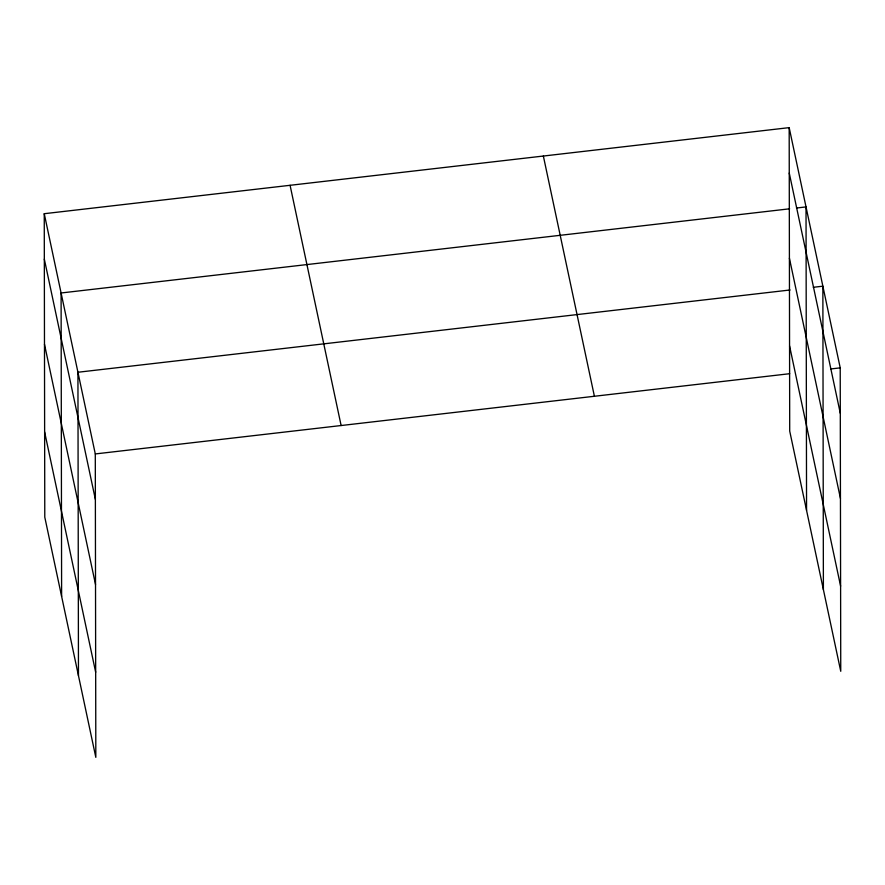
<?xml version="1.0" encoding="UTF-8"?>
<svg xmlns="http://www.w3.org/2000/svg" width="885" height="885" viewBox="0 0 885 885"><rect width="100%" height="100%" fill="white"/><g stroke="black" fill="none" stroke-linecap="round" stroke-linejoin="round"><path stroke-width="1.33" d="M44.25 213.705L95.292 453.939L95.823 757.361L44.781 517.139L44.25 213.705L789.177 127.639L840.219 367.861L840.75 671.295L789.708 431.061L789.177 127.639M789.63 208.805L61.098 292.979L61.618 596.413M796.467 208.019L806.025 206.913L806.556 510.335M790.095 289.981L77.935 372.253L78.466 675.686M813.304 287.293L822.862 286.187L823.393 589.62M95.292 453.939L789.686 373.702M830.661 368.968L840.219 367.861M789.254 173.062L840.296 413.295M789.409 258.199L840.451 498.432M789.564 345.924L840.606 586.158M543.357 156.037L594.399 396.27M290.081 185.308L341.123 425.53M44.327 259.128L95.37 499.361M44.482 344.276L95.525 584.498M44.626 431.991L95.668 672.224"/></g></svg>
